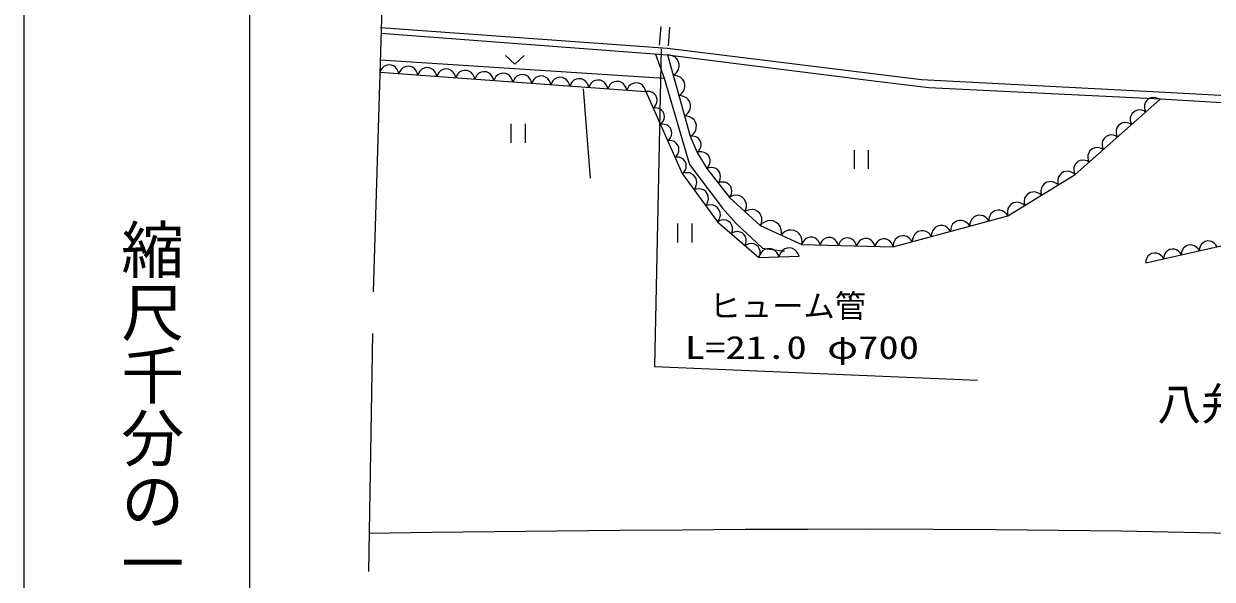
# Model space of a CAD drawing. Units: millimetres, scale not verified. Extents: x 40000 to 680000, y 20000 to 380000.
# Drawn here: x 40000 to 134738, y 262212 to 306517 of the extents above; entities that cross this region are included whole.
import ezdxf
from ezdxf.enums import TextEntityAlignment as Align

# ---------------------------------------------------------------- set-up
doc = ezdxf.new("R2010")
doc.units = ezdxf.units.MM
doc.header["$LTSCALE"] = 1000
doc.linetypes.add('USER4', pattern=[2.5, 1.5, -1])
doc.layers.add('S-SUV', color=7, linetype='Continuous', lineweight=13)
doc.styles.add('@ＭＳ ゴシック', font='')
doc.styles.add('ＭＳ ゴシック', font='')
doc.styles.get('@ＭＳ ゴシック').set_extended_font_data('@MS Gothic')
doc.styles.get('ＭＳ ゴシック').set_extended_font_data('MS Gothic')

# ---------------------------------------------------------------- blocks, each defined once
blk = doc.blocks.new('BUHIN165')
at = {"color": 7, "linetype": 'Continuous', "lineweight": 13}
blk.add_lwpolyline([(-694, -225), (-590, -367), (-463, -476), (-278, -585), (-99, -618), (81, -618), (296, -548), (442, -443), (568, -310), (654, -114), (690, 47), (694, 225)], dxfattribs=at)
blk = doc.blocks.new('BUHIN176')
at = {"color": 7, "linetype": 'Continuous', "lineweight": 13}
blk.add_lwpolyline([(-759, -15), (-699, -188), (-605, -334), (-454, -499), (-285, -586), (-105, -640), (130, -635), (307, -575), (473, -481), (617, -311), (702, -161), (759, 15)], dxfattribs=at)
blk = doc.blocks.new('BUHIN177')
at = {"color": 7, "linetype": 'Continuous', "lineweight": 13}
blk.add_lwpolyline([(-349, 625), (-467, 498), (-547, 355), (-616, 156), (-614, -23), (-579, -196), (-471, -390), (-342, -511), (-190, -606), (16, -651), (178, -655), (349, -625)], dxfattribs=at)
blk = doc.blocks.new('BUHIN178')
at = {"color": 7, "linetype": 'Continuous', "lineweight": 13}
blk.add_lwpolyline([(-525, 597), (-623, 431), (-676, 257), (-705, 26), (-661, -169), (-583, -348), (-420, -533), (-252, -634), (-65, -703), (169, -703), (346, -670), (525, -597)], dxfattribs=at)
blk = doc.blocks.new('BUHIN179')
at = {"color": 7, "linetype": 'Continuous', "lineweight": 13}
blk.add_lwpolyline([(-592, 419), (-644, 251), (-655, 86), (-632, -126), (-552, -290), (-444, -433), (-260, -562), (-90, -616), (91, -638), (299, -589), (448, -522), (592, -419)], dxfattribs=at)
blk = doc.blocks.new('BUHIN180')
at = {"color": 7, "linetype": 'Continuous', "lineweight": 13}
blk.add_lwpolyline([(-793, -101), (-711, -276), (-596, -418), (-419, -573), (-232, -646), (-38, -682), (208, -651), (387, -568), (549, -450), (682, -256), (753, -90), (793, 101)], dxfattribs=at)
blk = doc.blocks.new('BUHIN181')
at = {"color": 7, "linetype": 'Continuous', "lineweight": 13}
blk.add_lwpolyline([(-302, 786), (-460, 658), (-577, 505), (-691, 285), (-719, 76), (-707, -131), (-614, -375), (-484, -537), (-323, -674), (-91, -761), (97, -793), (302, -786)], dxfattribs=at)
blk = doc.blocks.new('BUHIN184')
at = {"color": 7, "linetype": 'Continuous', "lineweight": 13}
blk.add_lwpolyline([(-501, 535), (-587, 380), (-631, 218), (-651, 3), (-605, -175), (-527, -338), (-372, -504), (-214, -592), (-39, -650), (176, -644), (338, -608), (501, -535)], dxfattribs=at)
blk = doc.blocks.new('BUHIN185')
at = {"color": 7, "linetype": 'Continuous', "lineweight": 13}
blk.add_lwpolyline([(-664, 502), (-730, 311), (-748, 121), (-729, -123), (-643, -313), (-524, -480), (-318, -636), (-125, -704), (82, -735), (322, -686), (496, -614), (664, -502)], dxfattribs=at)
blk = doc.blocks.new('BUHIN186')
at = {"color": 7, "linetype": 'Continuous', "lineweight": 13}
blk.add_lwpolyline([(-858, 299), (-862, 79), (-818, -124), (-716, -371), (-564, -540), (-384, -674), (-118, -767), (106, -773), (330, -736), (564, -606), (721, -473), (858, -299)], dxfattribs=at)
blk = doc.blocks.new('BUHIN187')
at = {"color": 7, "linetype": 'Continuous', "lineweight": 13}
blk.add_lwpolyline([(-727, -49), (-661, -212), (-564, -348), (-412, -498), (-246, -575), (-72, -618), (153, -603), (321, -537), (475, -439), (606, -270), (680, -123), (727, 49)], dxfattribs=at)
blk = doc.blocks.new('BUHIN188')
at = {"color": 7, "linetype": 'Continuous', "lineweight": 13}
blk.add_lwpolyline([(-741, -274), (-622, -424), (-480, -536), (-275, -645), (-79, -673), (116, -665), (345, -580), (499, -460), (629, -310), (713, -94), (744, 82), (741, 274)], dxfattribs=at)
blk = doc.blocks.new('BUHIN189')
at = {"color": 7, "linetype": 'Continuous', "lineweight": 13}
blk.add_lwpolyline([(-628, -472), (-472, -581), (-305, -646), (-79, -693), (116, -664), (299, -601), (493, -454), (606, -296), (687, -117), (706, 113), (686, 289), (628, 472)], dxfattribs=at)
blk = doc.blocks.new('BUHIN190')
at = {"color": 7, "linetype": 'Continuous', "lineweight": 13}
blk.add_lwpolyline([(-515, -549), (-350, -626), (-182, -661), (40, -667), (219, -608), (381, -518), (541, -348), (621, -180), (668, 2), (648, 223), (600, 386), (515, 549)], dxfattribs=at)
blk = doc.blocks.new('BUHIN270')
at = {"color": 7, "linetype": 'Continuous', "lineweight": 13}
blk.add_lwpolyline([(780, -286), (-32, 351), (-714, -424)], dxfattribs=at)
blk = doc.blocks.new('BUHIN271')
at = {"color": 7, "linetype": 'Continuous', "lineweight": 13}
for p, q in [((-640, 694), (-502, -799)), ((644, -694), (506, 800))]:
    blk.add_line(p, q, dxfattribs=at)

msp = doc.modelspace()

# ---------------------------------------------------------------- linework, layer by layer
at = {"layer": 'S-SUV'}
for p, q in [((40000, 380000), (40000, 20000)), ((58000, 370000), (58000, 20000)), ((69163, 328434), (67858, 285145)), ((68448, 306225), (91311, 304572)), ((68462, 305765), (91312, 304031)), ((90801, 304517), (90267, 279167)), ((91311, 304572), (111554, 302059)), ((68435, 303648), (91051, 302174)), ((90356, 304103), (91051, 302174)), ((91302, 304031), (93127, 297545)), ((91312, 304031), (107763, 301957)), ((68379, 302649), (89585, 301106)), ((84579, 301322), (85154, 294201)), ((91051, 302174), (93068, 295290)), ((107763, 301957), (112137, 301429)), ((111554, 302059), (130476, 301094)), ((112137, 301429), (130599, 300524)), ((89585, 301106), (92488, 294564)), ((123802, 294483), (130564, 300473)), ((130476, 301094), (144319, 300342)), ((130599, 300524), (140629, 299921)), ((93127, 297545), (93678, 296259)), ((93678, 296259), (94450, 294972)), ((93068, 295290), (95706, 291798)), ((94450, 294972), (96251, 292657)), ((92488, 294564), (95295, 290709)), ((118454, 291187), (123802, 294483)), ((95706, 291798), (96792, 290596)), ((96251, 292657), (98713, 290415)), ((129433, 287447), (150776, 292251)), ((109303, 288725), (118454, 291187)), ((95295, 290709), (98603, 287879)), ((96792, 290596), (98887, 288618)), ((98713, 290415), (102021, 288908)), ((98887, 288618), (100632, 288385)), ((102021, 288908), (109303, 288725)), ((98603, 287879), (101800, 287990)), ((67808, 281812), (67482, 262818)), ((90267, 279167), (116018, 278099))]:
    msp.add_line(p, q, dxfattribs=at)
at = {"layer": 'S-SUV', "linetype": 'USER4'}
for p, q in [((92144, 323755), (90604, 304084)), ((92842, 323701), (91302, 304031))]:
    msp.add_line(p, q, dxfattribs=at)
at = {"layer": 'S-SUV'}
for points in [[(93678, 296259), (93805, 296370), (93898, 296501), (93985, 296687), (94002, 296862), (93985, 297034), (93900, 297233), (93787, 297364), (93649, 297472), (93454, 297537), (93297, 297557), (93127, 297545)], [(94450, 294972), (94569, 295109), (94648, 295262), (94714, 295472), (94706, 295660), (94664, 295840), (94544, 296039), (94405, 296162), (94243, 296257), (94027, 296297), (93857, 296296), (93678, 296259)], [(67535, 265895), (72525, 265958), (77526, 266018), (82517, 266074), (87517, 266124), (92508, 266166), (97508, 266197), (102498, 266217), (107498, 266222), (112488, 266212), (117488, 266184), (122478, 266136), (127478, 266067), (132467, 265974), (137466, 265855)]]:
    msp.add_lwpolyline(points, dxfattribs=at)

# ---------------------------------------------------------------- block references
at = {"layer": 'S-SUV', "rotation": 174.73333}
for name, p in [('BUHIN270', (79151, 303641)), ('BUHIN176', (69137, 302594)), ('BUHIN176', (70651, 302484)), ('BUHIN181', (91530, 303221)), ('BUHIN176', (72166, 302374)), ('BUHIN176', (73681, 302264)), ('BUHIN176', (75195, 302153)), ('BUHIN176', (76710, 302043)), ('BUHIN176', (78225, 301933)), ('BUHIN176', (79739, 301822)), ('BUHIN176', (81254, 301712)), ('BUHIN176', (82769, 301602)), ('BUHIN181', (91986, 301599)), ('BUHIN176', (84284, 301492)), ('BUHIN176', (85798, 301381)), ('BUHIN176', (87313, 301271)), ('BUHIN176', (88828, 301161)), ('BUHIN177', (89875, 300452)), ('BUHIN181', (92442, 299977)), ('BUHIN190', (130001, 299974)), ('BUHIN177', (90456, 299143)), ('BUHIN190', (128874, 298976)), ('BUHIN271', (79412, 297779)), ('BUHIN177', (91037, 297835)), ('BUHIN181', (92899, 298356)), ('BUHIN190', (127747, 297977)), ('BUHIN190', (126620, 296979)), ('BUHIN177', (91617, 296527)), ('BUHIN271', (106767, 295694)), ('BUHIN190', (125492, 295981)), ('BUHIN177', (92198, 295218)), ('BUHIN190', (124365, 294982)), ('BUHIN178', (92956, 293922)), ('BUHIN184', (94900, 294394)), ('BUHIN189', (123133, 294071)), ('BUHIN184', (95800, 293236)), ('BUHIN189', (121796, 293247)), ('BUHIN178', (93892, 292637)), ('BUHIN185', (96866, 292097)), ('BUHIN189', (120459, 292423)), ('BUHIN178', (94827, 291352)), ('BUHIN189', (119122, 291599)), ('BUHIN179', (95846, 290238)), ('BUHIN185', (98097, 290976)), ('BUHIN186', (99540, 290039)), ('BUHIN188', (114641, 290161)), ('BUHIN188', (116166, 290571)), ('BUHIN188', (117691, 290982)), ('BUHIN271', (92699, 289833)), ('BUHIN179', (96949, 289294)), ('BUHIN186', (101194, 289285)), ('BUHIN188', (111591, 289340)), ('BUHIN188', (113116, 289751)), ('BUHIN179', (98051, 288351)), ('BUHIN187', (102749, 288890)), ('BUHIN187', (104205, 288853)), ('BUHIN187', (105662, 288817)), ('BUHIN187', (107118, 288780)), ('BUHIN187', (108575, 288743)), ('BUHIN188', (110065, 288930)), ('BUHIN165', (134413, 288568)), ('BUHIN180', (99402, 287907)), ('BUHIN180', (101001, 287962)), ('BUHIN165', (130145, 287607)), ('BUHIN165', (131568, 287928)), ('BUHIN165', (132990, 288248))]:
    msp.add_blockref(name, p, dxfattribs=at)

# ---------------------------------------------------------------- texts
at = {"layer": 'S-SUV', "style": '@ＭＳ ゴシック'}
msp.add_text('縮尺千分の一', height=3666, rotation=270, dxfattribs=at).set_placement((47277, 291030), align=Align.BOTTOM_LEFT)
at = {"layer": 'S-SUV', "style": 'ＭＳ ゴシック'}
for s, height, p in [('ヒューム管', 1833, (94649, 282545)), ('八弁藤第１', 2566, (130355, 274130))]:
    msp.add_text(s, height=height, dxfattribs=at).set_placement(p, align=Align.BOTTOM_LEFT)
at = {"layer": 'S-SUV', "style": 'ＭＳ ゴシック', "width": 1.3}
msp.add_text('L=21.0 φ700', height=1833, dxfattribs=at).set_placement((92694, 279236), align=Align.BOTTOM_LEFT)

doc.saveas('drawing.dxf')
